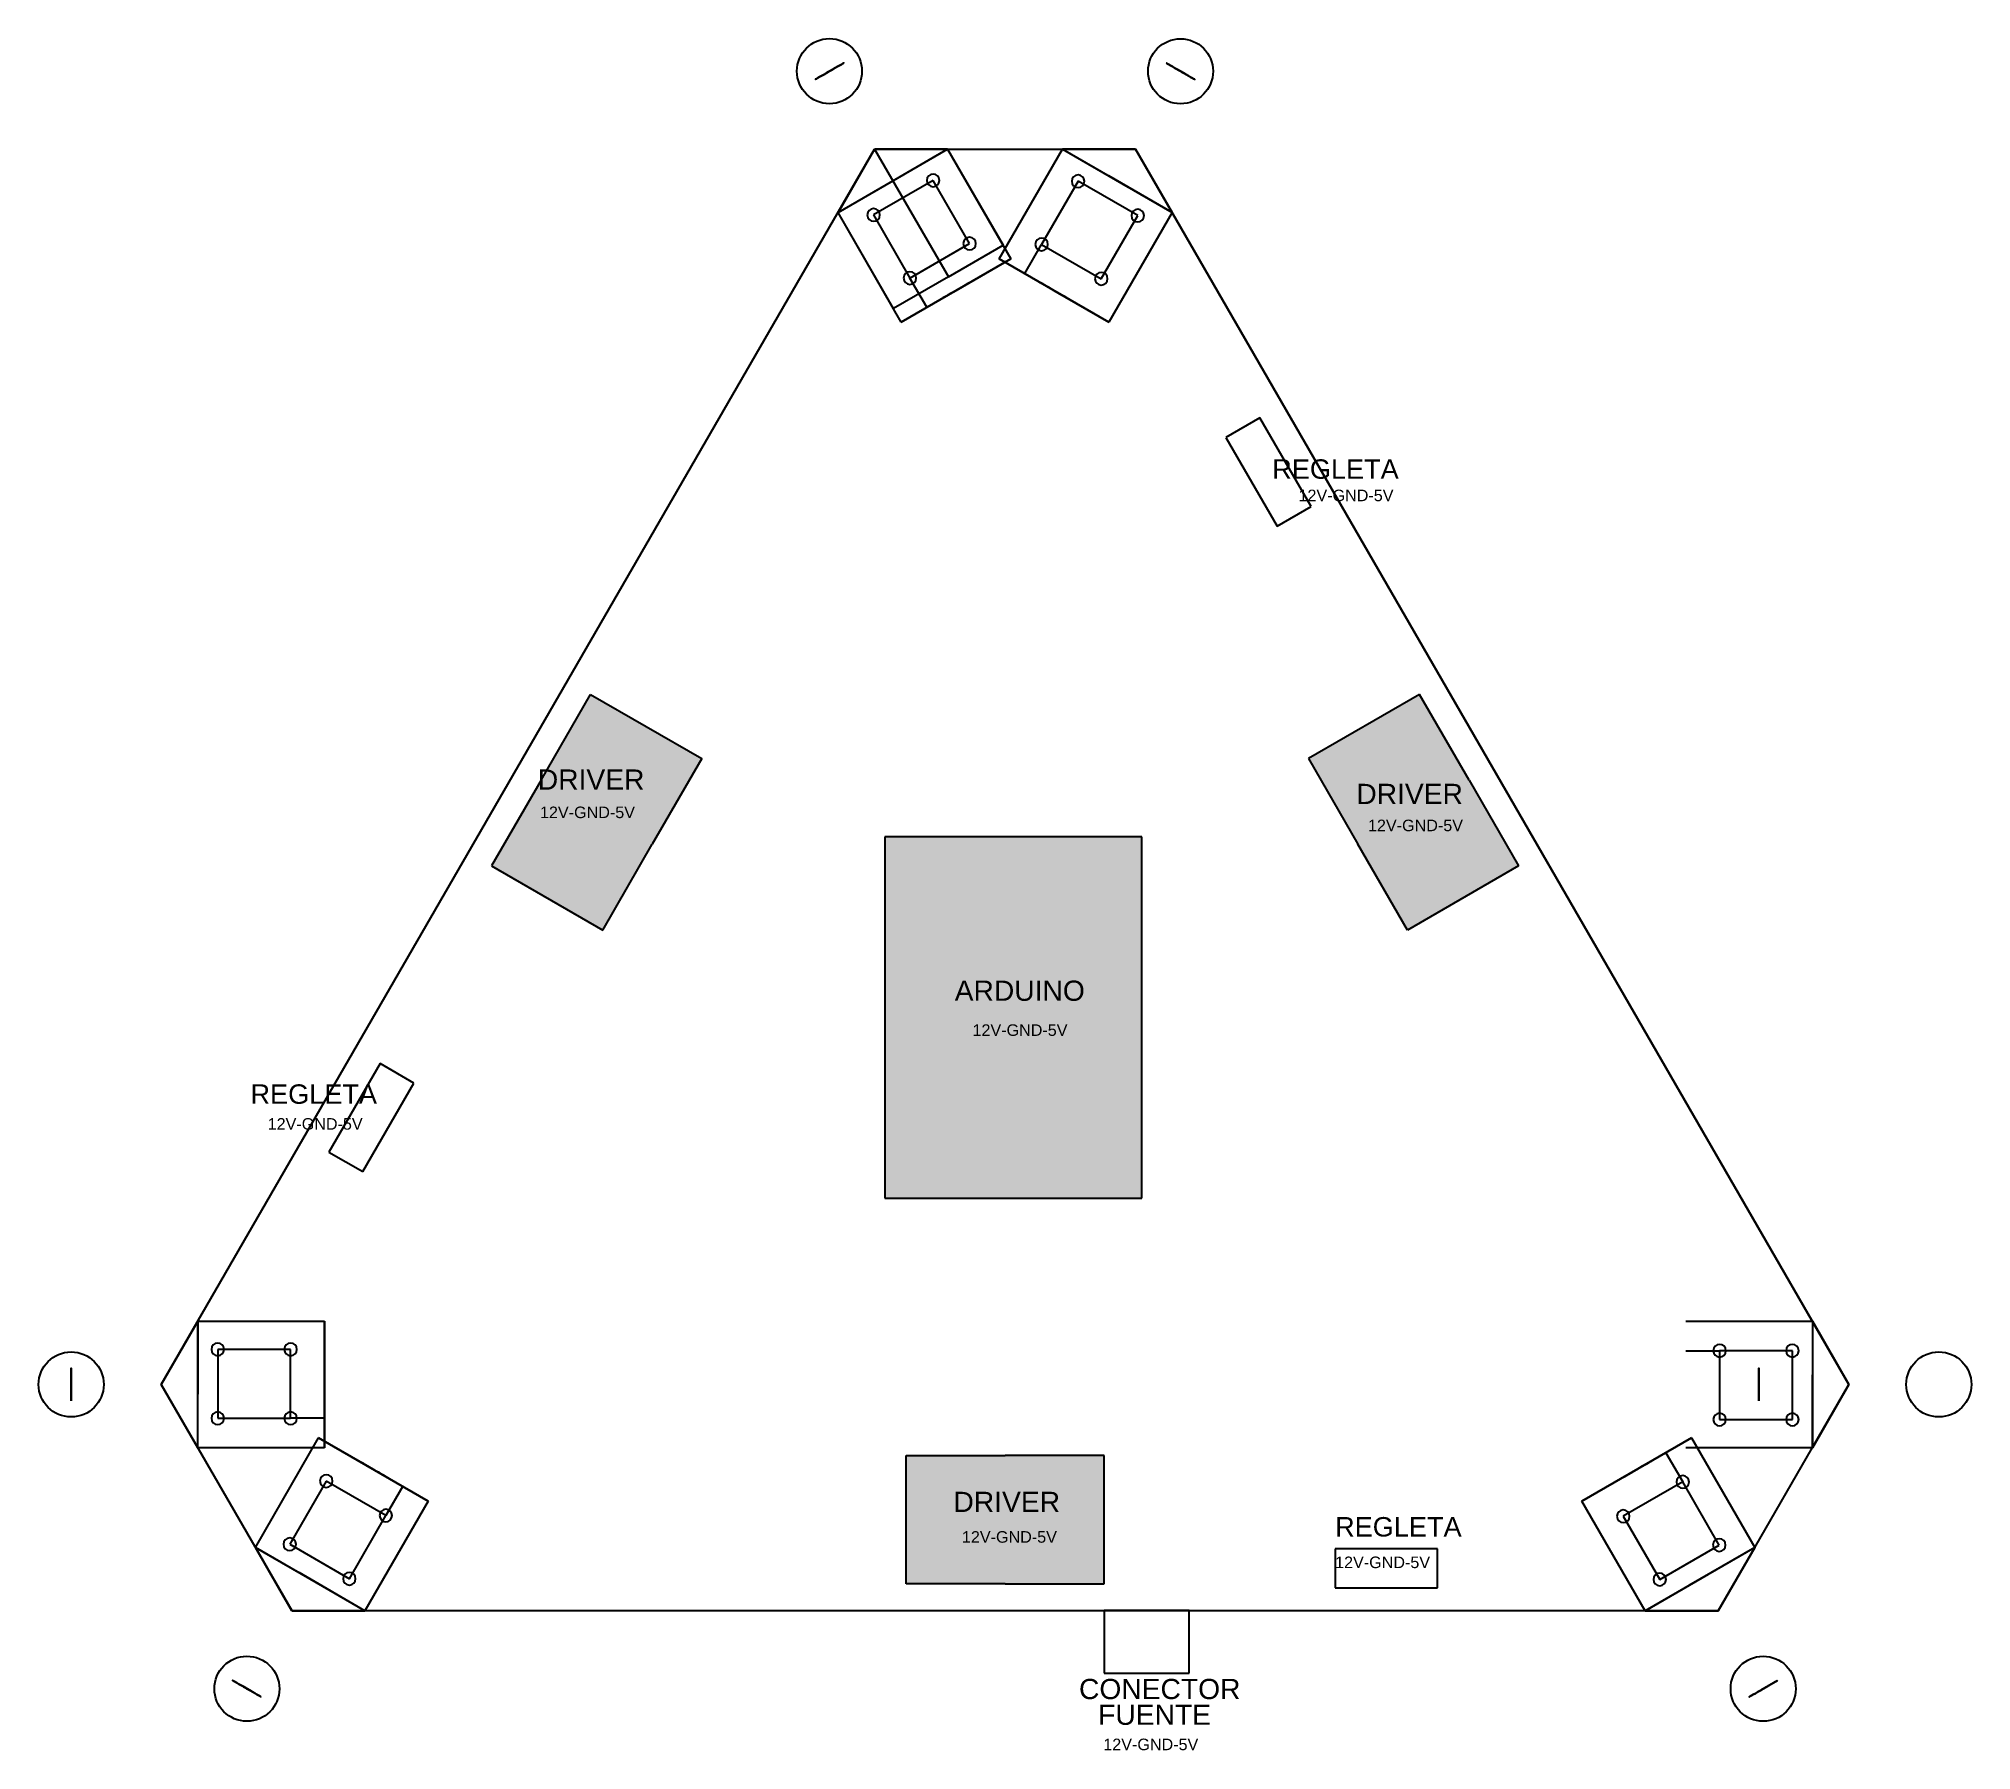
# Model space of a CAD drawing. Header units: millimetres. Extents: x 0.2 to 46, y -3.3 to 37.3.
import ezdxf

# ---------------------------------------------------------------- set-up
doc = ezdxf.new("R2010")
doc.units = ezdxf.units.MM
for name, color, linetype in [('ACOTAR', 250, 'Continuous'), ('Actuadoress', 10, 'Continuous'), ('COMPONENTES', 253, 'Continuous'), ('Enganche Plataforma v3_Sketch1', 7, 'Continuous'), ('regletas', 254, 'Continuous')]:
    doc.layers.add(name, color=color, linetype=linetype)
doc.styles.get("Standard").update_dxf_attribs({"font": 'arial.ttf'})

msp = doc.modelspace()

# ---------------------------------------------------------------- hatches: boundary and pattern name
at = {"layer": 'COMPONENTES'}
h = msp.add_hatch(color=256, dxfattribs=at)
h.dxf.hatch_style = 1
h.paths.add_polyline_path([(32.918, 21.715), (30.284, 20.194), (31.458, 18.162), (32.631, 16.13), (35.264, 17.65), (34.091, 19.682)])
h.paths.add_polyline_path([(26.332, 18.34), (20.24, 18.34), (20.24, 9.771), (23.094, 9.771), (26.332, 9.771)])
h.paths.add_polyline_path([(15.904, 20.194), (13.27, 21.715), (12.097, 19.682), (10.924, 17.65), (13.557, 16.13), (14.73, 18.162)])
h.paths.add_polyline_path([(25.441, 3.676), (23.094, 3.676), (20.747, 3.676), (20.747, 0.635), (23.094, 0.635), (25.441, 0.635)])

# ---------------------------------------------------------------- linework, layer by layer
for p, q in [((3.094, 5.359), (20, 34.641)), ((20, 34.641), (26.188, 34.641)), ((26.188, 34.641), (43.094, 5.359)), ((43.094, 5.359), (26.188, 34.641)), ((3.094, 5.359), (6.188, 0)), ((40, 0), (43.094, 5.359)), ((6.188, 0), (40, 0)), ((6.188, 0), (40, 0))]:
    msp.add_line(p, q)
at = {"layer": 'Actuadoress'}
for centre in [(18.931, 36.488), (27.253, 36.485, -0.315), (0.958, 5.359), (45.226, 5.36), (5.123, -1.853, -0.315), (41.063, -1.854)]:
    msp.add_circle(centre, 0.771, dxfattribs=at)
at = {"layer": 'COMPONENTES'}
for p, q in [((19.134, 33.141), (21.732, 34.641)), ((20, 34.641), (21.75, 31.61)), ((21.732, 34.641), (23.049, 32.36)), ((20.451, 30.86), (19.134, 33.141)), ((21.75, 31.61), (23.049, 32.36)), ((21.75, 31.61), (20.451, 30.86)), ((12.097, 19.682), (13.27, 21.715)), ((13.27, 21.715), (15.904, 20.194)), ((32.918, 21.715), (30.284, 20.194)), ((34.091, 19.682), (32.918, 21.715)), ((15.904, 20.194), (14.73, 18.162)), ((30.284, 20.194), (31.458, 18.162)), ((12.097, 19.682), (10.924, 17.65)), ((34.091, 19.682), (35.264, 17.65)), ((26.332, 18.34), (20.24, 18.34)), ((20.24, 18.34), (20.24, 9.771)), ((26.332, 9.771), (26.332, 18.34)), ((13.557, 16.13), (14.73, 18.162)), ((32.631, 16.13), (31.458, 18.162)), ((10.924, 17.65), (13.557, 16.13)), ((35.264, 17.65), (32.631, 16.13)), ((20.24, 9.771), (23.094, 9.771)), ((23.094, 9.771), (26.332, 9.771)), ((20.747, 0.635), (20.747, 3.676)), ((20.747, 3.676), (23.094, 3.676)), ((25.441, 3.676), (23.094, 3.676)), ((25.441, 0.635), (25.441, 3.676)), ((23.094, 0.635), (20.747, 0.635)), ((23.094, 0.635), (25.441, 0.635))]:
    msp.add_line(p, q, dxfattribs=at)
at = {"layer": 'Enganche Plataforma v3_Sketch1', "extrusion": (0.5, -0.866025, -1.83697e-16)}
for p, q in [((20, 34.64, 13.907), (19.134, 33.14, 13.907)), ((19.134, 33.14, 13.907), (21.732, 34.64, 13.907)), ((19.134, 33.14, 13.907), (20, 34.64, 13.907)), ((21.732, 34.64, 13.907), (20, 34.64, 13.907)), ((20, 34.64, 13.907), (21.732, 34.64, 13.907)), ((21.732, 34.64, 13.907), (20.232, 33.774, 13.907)), ((21.732, 34.64, 13.907), (23.232, 32.042, 13.907)), ((21.732, 34.64, 13.907), (23.232, 32.042, 13.907)), ((19.134, 33.14, 13.907), (20.695, 34.041, 13.907)), ((21.389, 33.898, 13.907), (19.976, 33.082, 13.907)), ((22.253, 32.4, 13.907), (21.389, 33.898, 13.907)), ((20.634, 30.542, 13.907), (19.134, 33.14, 13.907)), ((20.634, 30.542, 13.907), (19.134, 33.14, 13.907)), ((19.976, 33.082, 13.907), (20.84, 31.584, 13.907)), ((20.84, 31.584, 13.907), (22.253, 32.4, 13.907)), ((23.232, 32.042, 13.907), (20.634, 30.542, 13.907)), ((23.232, 32.042, 14.207), (20.634, 30.542, 14.207)), ((20.634, 30.542, 13.907), (23.232, 32.042, 13.907)), ((23.232, 32.042, 13.907), (20.634, 30.542, 13.907)), ((21.933, 31.292, 13.907), (23.232, 32.042, 13.907)), ((23.232, 32.042, 13.907), (23.232, 32.042, 14.207)), ((21.24, 30.892, 13.907), (20.84, 31.584, 13.907)), ((21.933, 31.292, 13.907), (21.933, 31.292, 14.307)), ((20.634, 30.542, 14.207), (20.634, 30.542, 13.907))]:
    msp.add_line(p, q, dxfattribs=at)
at = {"layer": 'Enganche Plataforma v3_Sketch1', "extrusion": (-0.5, -0.866025, -1.83697e-16)}
for p, q in [((22.953, 32.04, 13.907), (24.453, 34.638, 13.907)), ((22.953, 32.04, 13.907), (24.453, 34.638, 13.907)), ((26.185, 34.638, 13.907), (24.453, 34.638, 13.907)), ((24.453, 34.638, 13.907), (27.051, 33.138, 13.907)), ((24.453, 34.638, 13.907), (26.014, 33.737, 13.907)), ((24.453, 34.638, 13.907), (26.185, 34.638, 13.907)), ((27.051, 33.138, 13.907), (26.185, 34.638, 13.907)), ((26.185, 34.638, 13.907), (27.051, 33.138, 13.907)), ((27.051, 33.138, 13.907), (25.551, 34.004, 13.907)), ((24.824, 33.88, 13.907), (23.959, 32.383, 13.907)), ((26.237, 33.065, 13.907), (24.824, 33.88, 13.907)), ((25.372, 31.567, 13.907), (26.237, 33.065, 13.907)), ((27.051, 33.138, 13.907), (25.551, 30.54, 13.907)), ((27.051, 33.138, 13.907), (25.551, 30.54, 13.907)), ((23.559, 31.69, 13.907), (23.959, 32.383, 13.907)), ((23.959, 32.383, 13.907), (25.372, 31.567, 13.907)), ((25.551, 30.54, 13.907), (22.953, 32.04, 13.907)), ((25.551, 30.54, 14.207), (22.953, 32.04, 14.207)), ((22.953, 32.04, 14.207), (22.953, 32.04, 13.907)), ((22.953, 32.04, 13.907), (25.551, 30.54, 13.907)), ((25.551, 30.54, 13.907), (22.953, 32.04, 13.907)), ((24.252, 31.29, 13.907), (25.551, 30.54, 13.907)), ((24.252, 31.29, 13.907), (24.252, 31.29, 14.307)), ((25.551, 30.54, 13.907), (25.551, 30.54, 14.207))]:
    msp.add_line(p, q, dxfattribs=at)
at = {"layer": 'Enganche Plataforma v3_Sketch1', "extrusion": (1, 0, -1.83697e-16)}
for p, q in [((3.96, 6.859, 13.907), (3.094, 5.359, 13.907)), ((3.094, 5.359, 13.907), (3.96, 6.859, 13.907)), ((3.96, 6.859, 13.907), (3.96, 5.127, 13.907)), ((3.96, 6.859, 13.907), (6.96, 6.859, 13.907)), ((3.96, 3.859, 13.907), (3.96, 6.859, 13.907)), ((3.96, 6.859, 13.907), (6.96, 6.859, 13.907)), ((6.96, 5.359, 13.907), (6.96, 6.859, 13.907)), ((6.96, 6.859, 13.907), (6.96, 3.859, 13.907)), ((6.96, 6.859, 14.207), (6.96, 3.859, 14.207)), ((6.96, 6.859, 13.907), (6.96, 6.859, 14.207)), ((6.96, 3.859, 13.907), (6.96, 6.859, 13.907)), ((6.96, 6.859, 13.907), (6.96, 3.859, 13.907)), ((4.431, 6.19, 13.907), (4.431, 4.559, 13.907)), ((6.16, 6.19, 13.907), (4.431, 6.19, 13.907)), ((6.16, 4.559, 13.907), (6.16, 6.19, 13.907)), ((3.96, 3.859, 13.907), (3.96, 5.662, 13.907)), ((3.094, 5.359, 13.907), (3.96, 3.859, 13.907)), ((3.96, 3.859, 13.907), (3.094, 5.359, 13.907)), ((6.96, 5.359, 13.907), (6.96, 5.359, 14.307)), ((4.431, 4.559, 13.907), (6.16, 4.559, 13.907)), ((6.96, 4.559, 13.907), (6.16, 4.559, 13.907)), ((6.96, 3.859, 13.907), (3.96, 3.859, 13.907)), ((6.96, 3.859, 13.907), (3.96, 3.859, 13.907)), ((6.96, 3.859, 14.207), (6.96, 3.859, 13.907))]:
    msp.add_line(p, q, dxfattribs=at)
at = {"layer": 'Enganche Plataforma v3_Sketch1', "extrusion": (-1, 1.22465e-16, -1.83697e-16)}
for p, q in [((39.228, 6.859, 13.907), (42.228, 6.859, 13.907)), ((39.228, 6.859, 13.907), (42.228, 6.859, 13.907)), ((43.094, 5.359, 13.907), (42.228, 6.859, 13.907)), ((42.228, 6.859, 13.907), (42.228, 3.859, 13.907)), ((42.228, 6.859, 13.907), (42.228, 5.057, 13.907)), ((42.228, 6.859, 13.907), (43.094, 5.359, 13.907)), ((39.228, 6.159, 13.907), (40.028, 6.159, 13.907)), ((41.757, 6.159, 13.907), (40.028, 6.159, 13.907)), ((40.028, 6.159, 13.907), (40.028, 4.528, 13.907)), ((41.757, 4.528, 13.907), (41.757, 6.159, 13.907)), ((42.228, 3.859, 13.907), (42.228, 5.591, 13.907)), ((42.228, 3.859, 13.907), (43.094, 5.359, 13.907)), ((43.094, 5.359, 13.907), (42.228, 3.859, 13.907)), ((40.028, 4.528, 13.907), (41.757, 4.528, 13.907)), ((42.228, 3.859, 13.907), (39.228, 3.859, 13.907)), ((42.228, 3.859, 13.907), (39.228, 3.859, 13.907))]:
    msp.add_line(p, q, dxfattribs=at)
at = {"layer": 'Enganche Plataforma v3_Sketch1', "extrusion": (0.5, 0.866025, -1.83697e-16)}
for p, q in [((5.324, 1.497, 13.907), (6.824, 4.095, 13.907)), ((5.324, 1.497, 13.907), (6.824, 4.095, 13.907)), ((8.123, 3.345, 13.907), (6.824, 4.095, 13.907)), ((6.824, 4.095, 13.907), (9.422, 2.595, 13.907)), ((6.824, 4.095, 14.207), (9.422, 2.595, 14.207)), ((6.824, 4.095, 13.907), (6.824, 4.095, 14.207)), ((9.422, 2.595, 13.907), (6.824, 4.095, 13.907)), ((6.824, 4.095, 13.907), (9.422, 2.595, 13.907)), ((8.123, 3.345, 13.907), (8.123, 3.345, 14.307)), ((7.003, 3.068, 13.907), (6.138, 1.57, 13.907)), ((8.416, 2.252, 13.907), (7.003, 3.068, 13.907)), ((8.816, 2.945, 13.907), (8.416, 2.252, 13.907)), ((9.422, 2.595, 13.907), (7.922, -0.003, 13.907)), ((9.422, 2.595, 13.907), (7.922, -0.003, 13.907)), ((9.422, 2.595, 14.207), (9.422, 2.595, 13.907)), ((7.551, 0.754, 13.907), (8.416, 2.252, 13.907)), ((5.324, 1.497, 13.907), (6.824, 0.631, 13.907)), ((5.324, 1.497, 13.907), (6.19, -0.003, 13.907)), ((7.922, -0.003, 13.907), (5.324, 1.497, 13.907)), ((6.19, -0.003, 13.907), (5.324, 1.497, 13.907)), ((6.138, 1.57, 13.907), (7.551, 0.754, 13.907)), ((7.922, -0.003, 13.907), (6.36, 0.898, 13.907)), ((6.19, -0.003, 13.907), (7.922, -0.003, 13.907)), ((7.922, -0.003, 13.907), (6.19, -0.003, 13.907))]:
    msp.add_line(p, q, dxfattribs=at)
at = {"layer": 'Enganche Plataforma v3_Sketch1', "extrusion": (-0.5, 0.866025, -1.83697e-16)}
for p, q in [((36.766, 2.592, 13.907), (39.364, 4.092, 13.907)), ((36.766, 2.592, 14.207), (39.364, 4.092, 14.207)), ((39.364, 4.092, 13.907), (36.766, 2.592, 13.907)), ((36.766, 2.592, 13.907), (39.364, 4.092, 13.907)), ((38.758, 3.742, 13.907), (39.158, 3.049, 13.907)), ((39.364, 4.092, 13.907), (40.864, 1.494, 13.907)), ((39.364, 4.092, 14.207), (39.364, 4.092, 13.907)), ((39.364, 4.092, 13.907), (40.864, 1.494, 13.907)), ((38.065, 3.342, 13.907), (36.766, 2.592, 13.907)), ((38.065, 3.342, 13.907), (38.065, 3.342, 14.307)), ((39.158, 3.049, 13.907), (37.745, 2.234, 13.907)), ((40.023, 1.552, 13.907), (39.158, 3.049, 13.907)), ((38.266, -0.006, 13.907), (36.766, 2.592, 13.907)), ((36.766, 2.592, 13.907), (36.766, 2.592, 14.207)), ((38.266, -0.006, 13.907), (36.766, 2.592, 13.907)), ((37.745, 2.234, 13.907), (38.61, 0.736, 13.907)), ((40.864, 1.494, 13.907), (38.266, -0.006, 13.907)), ((38.61, 0.736, 13.907), (40.023, 1.552, 13.907)), ((40.864, 1.494, 13.907), (39.303, 0.593, 13.907)), ((39.998, -0.006, 13.907), (40.864, 1.494, 13.907)), ((40.864, 1.494, 13.907), (39.998, -0.006, 13.907)), ((38.266, -0.006, 13.907), (39.766, 0.86, 13.907)), ((38.266, -0.006, 13.907), (39.998, -0.006, 13.907)), ((39.998, -0.006, 13.907), (38.266, -0.006, 13.907))]:
    msp.add_line(p, q, dxfattribs=at)
at = {"layer": 'Enganche Plataforma v3_Sketch1', "extrusion": (-0.5, 0.866025, 1.83697e-16)}
for radius in [0.39, 0.1, 0.1]:
    msp.add_circle((-34.641, 14.307, 22.133), radius, dxfattribs=at)
at = {"layer": 'Enganche Plataforma v3_Sketch1', "extrusion": (0.5, 0.866025, 1.83697e-16)}
for radius in [0.39, 0.1, 0.1]:
    msp.add_circle((-5.358, 14.307, 45.224), radius, dxfattribs=at)
at = {"layer": 'Enganche Plataforma v3_Sketch1', "extrusion": (-1.44877e-16, 1.2847e-16, -1)}
for centre in [(-21.389, 33.898, -13.907), (-19.976, 33.082, -13.907), (-22.253, 32.4, -13.907), (-20.84, 31.584, -13.907)]:
    msp.add_circle(centre, 0.15, dxfattribs=at)
at = {"layer": 'Enganche Plataforma v3_Sketch1', "extrusion": (3.88197e-17, 1.89702e-16, -1)}
for centre in [(-24.824, 33.88, -13.907), (-26.237, 33.065, -13.907), (-23.959, 32.383, -13.907), (-25.372, 31.567, -13.907)]:
    msp.add_circle(centre, 0.15, dxfattribs=at)
at = {"layer": 'Enganche Plataforma v3_Sketch1', "extrusion": (0.5, -0.866025, -1.83697e-16)}
msp.add_circle((34.641, 14.307, -16.133), 0.39, dxfattribs=at)
at = {"layer": 'Enganche Plataforma v3_Sketch1', "extrusion": (-0.5, -0.866025, -1.83697e-16)}
msp.add_circle((5.358, 14.307, -39.224), 0.39, dxfattribs=at)
at = {"layer": 'Enganche Plataforma v3_Sketch1', "extrusion": (-1.83697e-16, -6.12323e-17, -1)}
for centre in [(-4.431, 6.19, -13.907), (-6.16, 6.19, -13.907), (-4.431, 4.559, -13.907), (-6.16, 4.559, -13.907)]:
    msp.add_circle(centre, 0.15, dxfattribs=at)
at = {"layer": 'Enganche Plataforma v3_Sketch1', "extrusion": (1.83697e-16, 6.12323e-17, -1)}
for centre in [(-40.028, 6.159, -13.907), (-41.757, 6.159, -13.907), (-40.028, 4.528, -13.907), (-41.757, 4.528, -13.907)]:
    msp.add_circle(centre, 0.15, dxfattribs=at)
at = {"layer": 'Enganche Plataforma v3_Sketch1', "extrusion": (-1, 0, 1.83697e-16)}
for centre, radius in [((-5.359, 14.307, -0.96), 0.39), ((-5.359, 14.307, -40.96), 0.39), ((-5.359, 14.307, -0.96), 0.1), ((-5.359, 14.307, -0.96), 0.1), ((-5.359, 14.307, -40.96), 0.1), ((-5.359, 14.307, -40.96), 0.1)]:
    msp.add_circle(centre, radius, dxfattribs=at)
at = {"layer": 'Enganche Plataforma v3_Sketch1', "extrusion": (1, 0, -1.83697e-16)}
msp.add_circle((5.359, 14.307, 6.96), 0.39, dxfattribs=at)
at = {"layer": 'Enganche Plataforma v3_Sketch1', "extrusion": (-3.88197e-17, -1.89702e-16, -1)}
for centre in [(-7.003, 3.068, -13.907), (-8.416, 2.252, -13.907), (-6.138, 1.57, -13.907), (-7.551, 0.754, -13.907)]:
    msp.add_circle(centre, 0.15, dxfattribs=at)
at = {"layer": 'Enganche Plataforma v3_Sketch1', "extrusion": (0.5, 0.866025, -1.83697e-16)}
msp.add_circle((-5.362, 14.307, 6.958), 0.39, dxfattribs=at)
at = {"layer": 'Enganche Plataforma v3_Sketch1', "extrusion": (-0.5, 0.866025, -1.83697e-16)}
msp.add_circle((-34.637, 14.307, -16.138), 0.39, dxfattribs=at)
at = {"layer": 'Enganche Plataforma v3_Sketch1', "extrusion": (1.44877e-16, -1.2847e-16, -1)}
for centre in [(-39.158, 3.049, -13.907), (-37.745, 2.234, -13.907), (-40.023, 1.552, -13.907), (-38.61, 0.736, -13.907)]:
    msp.add_circle(centre, 0.15, dxfattribs=at)
at = {"layer": 'Enganche Plataforma v3_Sketch1', "extrusion": (-0.5, -0.866025, 1.83697e-16)}
for radius in [0.39, 0.1, 0.1]:
    msp.add_circle((5.362, 14.307, -0.958), radius, dxfattribs=at)
at = {"layer": 'Enganche Plataforma v3_Sketch1', "extrusion": (0.5, -0.866025, 1.83697e-16)}
for radius in [0.39, 0.1, 0.1]:
    msp.add_circle((34.637, 14.307, 22.138), radius, dxfattribs=at)
at = {"layer": 'Enganche Plataforma v3_Sketch1', "extrusion": (0.5, -0.866025, -1.83697e-16)}
for p in [(18.933, 36.488, 13.907), (18.933, 36.488, 13.907), (21.933, 31.292, 13.907), (21.933, 31.292, 13.907), (21.933, 31.292, 13.907)]:
    msp.add_point(p, dxfattribs=at)
at = {"layer": 'Enganche Plataforma v3_Sketch1', "extrusion": (-0.5, -0.866025, -1.83697e-16)}
for p in [(27.252, 36.486, 13.907), (27.252, 36.486, 13.907), (24.252, 31.29, 13.907), (24.252, 31.29, 13.907), (24.252, 31.29, 13.907)]:
    msp.add_point(p, dxfattribs=at)
at = {"layer": 'Enganche Plataforma v3_Sketch1', "extrusion": (1, 0, -1.83697e-16)}
for p in [(0.96, 5.359, 13.907), (0.96, 5.359, 13.907), (6.96, 5.359, 13.907), (6.96, 5.359, 13.907), (6.96, 5.359, 13.907), (40.96, 5.359, 13.907), (40.96, 5.359, 13.907)]:
    msp.add_point(p, dxfattribs=at)
at = {"layer": 'Enganche Plataforma v3_Sketch1', "extrusion": (0.5, 0.866025, -1.83697e-16)}
for p in [(8.123, 3.345, 13.907), (8.123, 3.345, 13.907), (8.123, 3.345, 13.907), (5.123, -1.852, 13.907), (5.123, -1.852, 13.907)]:
    msp.add_point(p, dxfattribs=at)
at = {"layer": 'Enganche Plataforma v3_Sketch1', "extrusion": (-0.5, 0.866025, -1.83697e-16)}
for p in [(38.065, 3.342, 13.907), (38.065, 3.342, 13.907), (38.065, 3.342, 13.907), (41.065, -1.854, 13.907), (41.065, -1.854, 13.907)]:
    msp.add_point(p, dxfattribs=at)
at = {"layer": 'regletas'}
for p, q in [((29.134, 28.269), (28.329, 27.804)), ((30.347, 26.168), (29.134, 28.269)), ((28.329, 27.804), (29.542, 25.703)), ((29.542, 25.703), (30.347, 26.168)), ((8.278, 12.968), (7.065, 10.867)), ((9.083, 12.504), (8.278, 12.968)), ((7.87, 10.403), (9.083, 12.504)), ((7.065, 10.867), (7.87, 10.403)), ((33.342, 1.466), (30.916, 1.466)), ((30.916, 1.466), (30.916, 0.537)), ((33.342, 0.537), (33.342, 1.466)), ((30.916, 0.537), (33.342, 0.537)), ((25.441, 0), (25.441, -1.487)), ((27.454, 0), (25.441, 0)), ((27.454, -1.487), (27.454, 0)), ((25.441, -1.487), (27.454, -1.487))]:
    msp.add_line(p, q, dxfattribs=at)

# ---------------------------------------------------------------- texts
at = {"layer": 'ACOTAR'}
for s, height, p in [('REGLETA', 0.4599, (29.426, 26.827)), ('12V-GND-5V', 0.2736, (30.049, 26.295)), ('DRIVER', 0.4788, (12.019, 19.457)), ('DRIVER', 0.4788, (31.419, 19.117)), ('12V-GND-5V', 0.2736, (12.07, 18.783)), ('12V-GND-5V', 0.2736, (31.696, 18.473)), ('    ARDUINO', 0.47875, (21.157, 14.453)), ('12V-GND-5V', 0.2736, (22.322, 13.621)), ('REGLETA', 0.4599, (5.208, 12.012)), ('12V-GND-5V', 0.2736, (5.615, 11.398)), ('DRIVER', 0.4788, (21.87, 2.336)), ('12V-GND-5V', 0.2736, (22.071, 1.608)), ('REGLETA', 0.4599, (30.916, 1.755)), ('12V-GND-5V', 0.2736, (30.916, 1.006)), ('CONECTOR', 0.4788, (24.846, -2.099)), ('FUENTE', 0.4788, (25.299, -2.709)), ('12V-GND-5V', 0.2736, (25.422, -3.31))]:
    msp.add_text(s, height=height, dxfattribs=at).set_placement(p)

doc.saveas('drawing.dxf')
